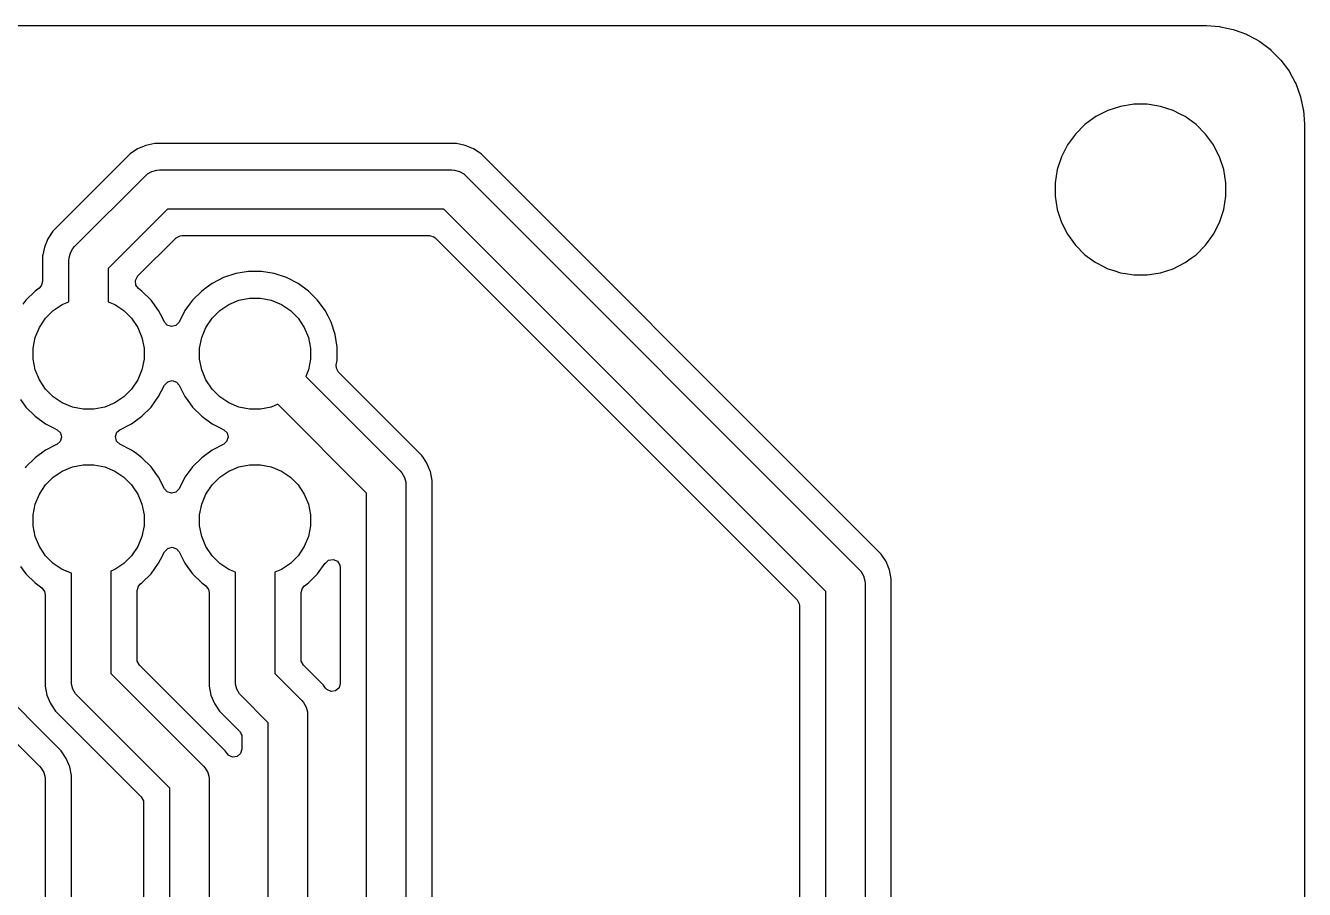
# Model space of a CAD drawing. Header units: millimetres. Extents: x 130.5 to 169.5, y -130 to -71.
# Drawn here: x 150 to 169.5, y -84.17 to -71 of the extents above; entities that cross this region are included whole.
import ezdxf

# ---------------------------------------------------------------- set-up
doc = ezdxf.new("R2010")
doc.units = ezdxf.units.MM
doc.layers.add('B.Cu', color=153, linetype='CONTINUOUS', true_color=0x4d7fc4)

msp = doc.modelspace()

# ---------------------------------------------------------------- linework, layer by layer
at = {"layer": 'B.Cu', "linetype": 'CONTINUOUS'}
for p, q in [((132.065892, -71.0005), (167.934108, -71.0005)), ((167.934108, -71.0005), (167.995572, -71.0005)), ((167.995572, -71.0005), (168.004418, -71.000816)), ((168.004418, -71.000816), (168.204561, -71.01513)), ((168.204561, -71.01513), (168.222063, -71.017647)), ((168.222063, -71.017647), (168.413795, -71.059355)), ((168.413795, -71.059355), (168.43076, -71.064336)), ((168.43076, -71.064336), (168.614611, -71.132909)), ((168.614611, -71.132909), (168.630694, -71.140253)), ((168.630694, -71.140253), (168.747495, -71.204032)), ((168.747495, -71.204032), (168.802908, -71.23429)), ((168.802908, -71.23429), (168.817791, -71.243855)), ((168.817791, -71.243855), (168.974864, -71.361438)), ((168.974864, -71.361438), (168.988235, -71.373024)), ((168.988235, -71.373024), (169.126975, -71.511764)), ((169.126975, -71.511764), (169.138561, -71.525135)), ((169.138561, -71.525135), (169.256144, -71.682208)), ((169.256144, -71.682208), (169.265709, -71.697091)), ((169.265709, -71.697091), (169.359743, -71.8693)), ((169.359743, -71.8693), (169.367093, -71.885394)), ((169.367093, -71.885394), (169.435661, -72.069234)), ((169.435661, -72.069234), (169.440645, -72.086209)), ((169.440645, -72.086209), (169.482351, -72.277931)), ((166.500776, -72.294781), (166.318386, -72.387715)), ((166.695465, -72.231522), (166.500776, -72.294781)), ((166.873329, -72.203351), (166.695465, -72.231522)), ((166.897648, -72.1995), (166.873329, -72.203351)), ((167.102352, -72.1995), (166.897648, -72.1995)), ((167.129995, -72.203878), (167.102352, -72.1995)), ((167.304534, -72.231522), (167.129995, -72.203878)), ((167.499223, -72.294781), (167.304534, -72.231522)), ((167.605137, -72.348748), (167.499223, -72.294781)), ((169.482351, -72.277931), (169.484869, -72.295442)), ((169.484869, -72.295442), (169.499184, -72.49558)), ((166.152786, -72.508028), (166.008028, -72.652786)), ((166.318386, -72.387715), (166.152786, -72.508028)), ((167.68161, -72.387713), (167.605137, -72.348748)), ((167.681612, -72.387714), (167.68161, -72.387713)), ((167.681613, -72.387715), (167.681612, -72.387714)), ((167.847213, -72.508028), (167.681613, -72.387715)), ((167.991971, -72.652786), (167.847213, -72.508028)), ((169.499184, -72.49558), (169.4995, -72.504427)), ((169.4995, -72.504427), (169.4995, -128.495572)), ((166.008028, -72.652786), (165.887715, -72.818386)), ((168.098563, -72.7995), (167.991971, -72.652786)), ((151.708192, -72.879222), (151.593454, -72.955887)), ((151.835667, -72.826421), (151.708192, -72.879222)), ((151.835677, -72.826418), (151.835667, -72.826421)), ((151.971004, -72.7995), (151.835677, -72.826418)), ((151.971006, -72.7995), (151.971004, -72.7995)), ((152.108994, -72.7995), (151.971006, -72.7995)), ((156.568993, -72.7995), (152.108994, -72.7995)), ((156.568994, -72.7995), (156.568993, -72.7995)), ((156.568996, -72.7995), (156.568994, -72.7995)), ((156.704322, -72.826418), (156.568996, -72.7995)), ((156.704332, -72.826421), (156.704322, -72.826418)), ((156.831807, -72.879222), (156.704332, -72.826421)), ((156.946545, -72.955887), (156.831807, -72.879222)), ((165.887715, -72.818386), (165.794781, -73.000776)), ((168.112287, -72.81839), (168.098563, -72.7995)), ((168.171503, -72.934607), (168.112287, -72.81839)), ((151.593454, -72.955887), (150.415887, -74.133454)), ((157.388306, -73.397648), (156.946545, -72.955887)), ((165.794781, -73.000776), (165.731522, -73.195465)), ((168.205218, -73.000776), (168.171503, -72.934607)), ((168.205218, -73.000778), (168.205218, -73.000776)), ((168.20522, -73.000781), (168.205218, -73.000778)), ((168.268477, -73.195466), (168.20522, -73.000781)), ((150.747868, -74.367868), (151.827868, -73.287868)), ((151.827868, -73.287868), (151.857372, -73.261994)), ((151.857372, -73.261994), (151.925195, -73.222836)), ((151.925195, -73.222836), (152.000842, -73.202567)), ((152.000842, -73.202567), (152.04, -73.2)), ((152.04, -73.2), (156.5, -73.2)), ((156.5, -73.2), (156.539158, -73.202567)), ((156.539158, -73.202567), (156.614805, -73.222836)), ((156.614805, -73.222836), (156.682628, -73.261994)), ((156.682628, -73.261994), (156.712132, -73.287868)), ((156.712132, -73.287868), (162.712132, -79.287868)), ((165.731522, -73.195465), (165.6995, -73.397648)), ((168.3005, -73.397648), (168.268477, -73.195466)), ((157.471115, -73.480457), (157.388306, -73.397648)), ((161.632811, -77.642155), (157.471115, -73.480457)), ((165.6995, -73.397648), (165.6995, -73.602351)), ((168.3005, -73.602352), (168.3005, -73.397648)), ((165.6995, -73.602351), (165.731522, -73.804534)), ((168.268477, -73.804534), (168.3005, -73.602352)), ((152.164264, -73.8), (151.26, -74.704264)), ((156.375736, -73.8), (152.164264, -73.8)), ((162.2, -79.624264), (156.375736, -73.8)), ((165.731522, -73.804534), (165.794781, -73.999223)), ((168.20522, -73.999219), (168.268477, -73.804534)), ((165.794781, -73.999223), (165.887715, -74.181613)), ((168.112287, -74.18161), (168.20522, -73.999219)), ((150.339222, -74.248192), (150.286421, -74.375667)), ((150.415887, -74.133454), (150.339222, -74.248192)), ((151.709174, -74.821482), (152.293838, -74.236819)), ((152.293838, -74.236819), (152.355161, -74.203334)), ((152.355161, -74.203334), (152.381519, -74.2005)), ((152.381519, -74.2005), (156.158481, -74.2005)), ((156.158481, -74.2005), (156.22552, -74.220185)), ((156.22552, -74.220185), (156.246162, -74.236819)), ((156.246162, -74.236819), (161.763181, -79.753837)), ((165.887715, -74.181613), (166.008028, -74.347213)), ((167.991971, -74.347213), (168.063915, -74.248189)), ((168.063915, -74.248189), (168.112287, -74.18161)), ((150.286418, -74.375679), (150.263288, -74.491963)), ((150.286421, -74.375667), (150.286418, -74.375679)), ((150.662567, -74.540842), (150.682836, -74.465195)), ((150.682836, -74.465195), (150.721994, -74.397372)), ((150.721994, -74.397372), (150.747868, -74.367868)), ((166.008028, -74.347213), (166.152786, -74.491971)), ((167.847219, -74.491966), (167.991966, -74.347219)), ((167.991966, -74.347219), (167.991968, -74.347215)), ((167.991968, -74.347215), (167.991971, -74.347213)), ((150.263288, -74.491963), (150.2595, -74.511006)), ((150.2595, -74.511006), (150.2595, -74.900058)), ((150.66, -74.58), (150.662567, -74.540842)), ((150.66, -75.208661), (150.66, -74.58)), ((166.152786, -74.491971), (166.307749, -74.604556)), ((166.307749, -74.604556), (166.31839, -74.612287)), ((166.31839, -74.612287), (166.434607, -74.671503)), ((166.434607, -74.671503), (166.500776, -74.705218)), ((167.499219, -74.70522), (167.68161, -74.612287)), ((167.68161, -74.612287), (167.77459, -74.544732)), ((167.77459, -74.544732), (167.847213, -74.491971)), ((167.847213, -74.491971), (167.847215, -74.491968)), ((167.847215, -74.491968), (167.847219, -74.491966)), ((151.26, -74.704264), (151.26, -75.208661)), ((151.675399, -74.884463), (151.708005, -74.822668)), ((151.708005, -74.822668), (151.709174, -74.821482)), ((153.01997, -74.841117), (152.844594, -74.930476)), ((153.207173, -74.78029), (153.01997, -74.841117)), ((153.401578, -74.7495), (153.207173, -74.78029)), ((153.401583, -74.7495), (153.401578, -74.7495)), ((153.598417, -74.7495), (153.401583, -74.7495)), ((153.598422, -74.7495), (153.598417, -74.7495)), ((153.792826, -74.78029), (153.598422, -74.7495)), ((153.980029, -74.841117), (153.792826, -74.78029)), ((154.155405, -74.930476), (153.980029, -74.841117)), ((166.500776, -74.705218), (166.500778, -74.705218)), ((166.500778, -74.705218), (166.500781, -74.70522)), ((166.500781, -74.70522), (166.592927, -74.73516)), ((166.592927, -74.73516), (166.695465, -74.768477)), ((166.695465, -74.768477), (166.770049, -74.78029)), ((166.770049, -74.78029), (166.897648, -74.8005)), ((166.897648, -74.8005), (166.897649, -74.8005)), ((166.897649, -74.8005), (167.102351, -74.8005)), ((167.102351, -74.8005), (167.102352, -74.8005)), ((167.102352, -74.8005), (167.304534, -74.768477)), ((167.304534, -74.768477), (167.499219, -74.70522)), ((150.145354, -75.046171), (150.006174, -75.185351)), ((150.208387, -75.000375), (150.145354, -75.046171)), ((150.239815, -74.967097), (150.208387, -75.000375)), ((150.2595, -74.900058), (150.239815, -74.967097)), ((151.681378, -74.954077), (151.675399, -74.884463)), ((151.724041, -75.009405), (151.681378, -74.954077)), ((151.774646, -75.046172), (151.724041, -75.009405)), ((151.913828, -75.185354), (151.774646, -75.046172)), ((152.685351, -75.046174), (152.546174, -75.185351)), ((152.685352, -75.046174), (152.685351, -75.046174)), ((152.685354, -75.046172), (152.685352, -75.046174)), ((152.753741, -74.996485), (152.685354, -75.046172)), ((152.844594, -74.930476), (152.753741, -74.996485)), ((154.314646, -75.046172), (154.155405, -74.930476)), ((154.453828, -75.185354), (154.314646, -75.046172)), ((150.006172, -75.185354), (149.960376, -75.248386)), ((150.006174, -75.185352), (150.006172, -75.185354)), ((150.006174, -75.185351), (150.006174, -75.185352)), ((150.420766, -75.342941), (150.559313, -75.250367)), ((150.559313, -75.250367), (150.66, -75.208661)), ((151.26, -75.208661), (151.360687, -75.250367)), ((151.360687, -75.250367), (151.499234, -75.342941)), ((152.029524, -75.344595), (151.913828, -75.185354)), ((152.500376, -75.248386), (152.430476, -75.344594)), ((152.546172, -75.185354), (152.500376, -75.248386)), ((152.546174, -75.185352), (152.546172, -75.185354)), ((152.546174, -75.185351), (152.546174, -75.185352)), ((152.960766, -75.342941), (153.099313, -75.250367)), ((153.099313, -75.250367), (153.253258, -75.186601)), ((153.253258, -75.186601), (153.416685, -75.154093)), ((153.416685, -75.154093), (153.583315, -75.154093)), ((153.583315, -75.154093), (153.746742, -75.186601)), ((153.746742, -75.186601), (153.900687, -75.250367)), ((153.900687, -75.250367), (154.039234, -75.342941)), ((154.569524, -75.344595), (154.453828, -75.185354)), ((150.210367, -75.599313), (150.302941, -75.460766)), ((150.302941, -75.460766), (150.420766, -75.342941)), ((151.499234, -75.342941), (151.617059, -75.460766)), ((151.617059, -75.460766), (151.709633, -75.599313)), ((152.086229, -75.455886), (152.029524, -75.344595)), ((152.119515, -75.521213), (152.086229, -75.455886)), ((152.430476, -75.344594), (152.340485, -75.521213)), ((152.750367, -75.599313), (152.842941, -75.460766)), ((152.842941, -75.460766), (152.960766, -75.342941)), ((154.039234, -75.342941), (154.157059, -75.460766)), ((154.157059, -75.460766), (154.249633, -75.599313)), ((154.611743, -75.427455), (154.569524, -75.344595)), ((154.658882, -75.51997), (154.611743, -75.427455)), ((150.146601, -75.753258), (150.210367, -75.599313)), ((151.709633, -75.599313), (151.773399, -75.753258)), ((152.158555, -75.566267), (152.119515, -75.521213)), ((152.22469, -75.588804), (152.158555, -75.566267)), ((152.292511, -75.572009), (152.22469, -75.588804)), ((152.340485, -75.521213), (152.292511, -75.572009)), ((152.686601, -75.753258), (152.750367, -75.599313)), ((154.249633, -75.599313), (154.313399, -75.753258)), ((154.719709, -75.707173), (154.658882, -75.51997)), ((150.114093, -75.916685), (150.146601, -75.753258)), ((151.773399, -75.753258), (151.805907, -75.916685)), ((152.654093, -75.916685), (152.686601, -75.753258)), ((154.313399, -75.753258), (154.345907, -75.916685)), ((154.7505, -75.901577), (154.719709, -75.707173)), ((150.114093, -76.083315), (150.114093, -75.916685)), ((151.805907, -75.916685), (151.805907, -76.083315)), ((152.654093, -76.083315), (152.654093, -75.916685)), ((154.345907, -75.916685), (154.345907, -76.083315)), ((154.7505, -75.901583), (154.7505, -75.901577)), ((154.7505, -76.098417), (154.7505, -75.901583)), ((150.146601, -76.246742), (150.114093, -76.083315)), ((151.805907, -76.083315), (151.773399, -76.246742)), ((152.686601, -76.246742), (152.654093, -76.083315)), ((154.345907, -76.083315), (154.313399, -76.246742)), ((154.738311, -76.175372), (154.7505, -76.098417)), ((154.739618, -76.221123), (154.738311, -76.175372)), ((154.773103, -76.282446), (154.739618, -76.221123)), ((150.210367, -76.400687), (150.146601, -76.246742)), ((150.302941, -76.539234), (150.210367, -76.400687)), ((151.709633, -76.400687), (151.617059, -76.539234)), ((151.773399, -76.246742), (151.709633, -76.400687)), ((152.119515, -76.478787), (152.167489, -76.42799)), ((152.167489, -76.42799), (152.23531, -76.411195)), ((152.23531, -76.411195), (152.301445, -76.433732)), ((152.301445, -76.433732), (152.340485, -76.478787)), ((152.750367, -76.400687), (152.686601, -76.246742)), ((152.842941, -76.539234), (152.750367, -76.400687)), ((154.313399, -76.246742), (154.271693, -76.347429)), ((154.271693, -76.347429), (155.712132, -77.787868)), ((156.044109, -77.553451), (154.773103, -76.282446)), ((150.420766, -76.657059), (150.302941, -76.539234)), ((151.617059, -76.539234), (151.499234, -76.657059)), ((152.029524, -76.655405), (152.118884, -76.480025)), ((152.118884, -76.480025), (152.119515, -76.478787)), ((152.340485, -76.478787), (152.430474, -76.655403)), ((152.960766, -76.657059), (152.842941, -76.539234)), ((149.92324, -76.7005), (150.006172, -76.814646)), ((150.006172, -76.814646), (150.145354, -76.953828)), ((150.559313, -76.749633), (150.420766, -76.657059)), ((150.713258, -76.813399), (150.559313, -76.749633)), ((150.876685, -76.845907), (150.713258, -76.813399)), ((151.206742, -76.813399), (151.043315, -76.845907)), ((151.360687, -76.749633), (151.206742, -76.813399)), ((151.499234, -76.657059), (151.360687, -76.749633)), ((151.774646, -76.953828), (151.913828, -76.814646)), ((151.913828, -76.814646), (152.029524, -76.655405)), ((152.430474, -76.655403), (152.46324, -76.7005)), ((152.46324, -76.7005), (152.546172, -76.814646)), ((152.546172, -76.814646), (152.685354, -76.953828)), ((153.099313, -76.749633), (152.960766, -76.657059)), ((153.253258, -76.813399), (153.099313, -76.749633)), ((153.416685, -76.845907), (153.253258, -76.813399)), ((153.746742, -76.813399), (153.583315, -76.845907)), ((153.847429, -76.771693), (153.746742, -76.813399)), ((155.2, -78.124264), (153.847429, -76.771693)), ((150.145354, -76.953828), (150.304595, -77.069524)), ((151.043315, -76.845907), (150.876685, -76.845907)), ((151.615405, -77.069524), (151.774646, -76.953828)), ((152.685354, -76.953828), (152.844595, -77.069524)), ((153.583315, -76.845907), (153.416685, -76.845907)), ((150.304595, -77.069524), (150.427992, -77.132397)), ((150.427992, -77.132397), (150.481213, -77.159515)), ((150.481213, -77.159515), (150.532009, -77.207489)), ((150.532009, -77.207489), (150.548804, -77.27531)), ((151.371195, -77.26469), (151.393732, -77.198555)), ((151.393732, -77.198555), (151.438787, -77.159515)), ((151.438787, -77.159515), (151.615403, -77.069525)), ((151.615402, -77.069525), (151.615405, -77.069524)), ((151.615403, -77.069525), (151.615402, -77.069525)), ((152.844595, -77.069524), (152.967992, -77.132397)), ((152.967992, -77.132397), (153.021213, -77.159515)), ((153.021213, -77.159515), (153.072009, -77.207489)), ((153.072009, -77.207489), (153.088804, -77.27531)), ((150.481213, -77.380485), (150.304594, -77.470476)), ((150.526267, -77.341445), (150.481213, -77.380485)), ((150.548804, -77.27531), (150.526267, -77.341445)), ((151.38799, -77.332511), (151.371195, -77.26469)), ((151.438787, -77.380485), (151.38799, -77.332511)), ((151.615403, -77.470474), (151.438787, -77.380485)), ((153.021213, -77.380485), (152.844594, -77.470476)), ((153.066267, -77.341445), (153.021213, -77.380485)), ((153.088804, -77.27531), (153.066267, -77.341445)), ((150.145351, -77.586174), (150.006174, -77.725351)), ((150.304594, -77.470476), (150.145351, -77.586174)), ((151.695025, -77.528324), (151.615403, -77.470474)), ((151.774646, -77.586172), (151.695025, -77.528324)), ((151.913828, -77.725354), (151.774646, -77.586172)), ((152.685351, -77.586174), (152.546174, -77.725351)), ((152.844594, -77.470476), (152.685351, -77.586174)), ((156.044115, -77.553458), (156.044109, -77.553451)), ((156.065973, -77.586171), (156.044115, -77.553458)), ((156.065973, -77.586172), (156.065973, -77.586171)), ((156.120775, -77.668189), (156.065973, -77.586172)), ((150.006172, -77.725354), (149.994317, -77.741671)), ((150.006174, -77.725352), (150.006172, -77.725354)), ((150.006174, -77.725351), (150.006174, -77.725352)), ((150.420766, -77.882941), (150.559313, -77.790367)), ((150.559313, -77.790367), (150.713258, -77.726601)), ((150.713258, -77.726601), (150.876685, -77.694093)), ((150.876685, -77.694093), (151.043315, -77.694093)), ((151.043315, -77.694093), (151.206742, -77.726601)), ((151.206742, -77.726601), (151.360687, -77.790367)), ((151.360687, -77.790367), (151.499234, -77.882941)), ((152.029523, -77.884594), (151.913828, -77.725354)), ((152.534317, -77.741671), (152.430476, -77.884594)), ((152.546172, -77.725354), (152.534317, -77.741671)), ((152.546174, -77.725352), (152.546172, -77.725354)), ((152.546174, -77.725351), (152.546174, -77.725352)), ((152.960766, -77.882941), (153.099313, -77.790367)), ((153.099313, -77.790367), (153.253258, -77.726601)), ((153.253258, -77.726601), (153.416685, -77.694093)), ((153.416685, -77.694093), (153.583315, -77.694093)), ((153.583315, -77.694093), (153.746742, -77.726601)), ((153.746742, -77.726601), (153.900687, -77.790367)), ((153.900687, -77.790367), (154.039234, -77.882941)), ((155.712132, -77.787868), (155.738006, -77.817372)), ((156.120776, -77.668191), (156.120775, -77.668189)), ((156.120778, -77.668195), (156.120776, -77.668191)), ((156.171361, -77.790314), (156.120778, -77.668195)), ((156.17358, -77.795672), (156.171361, -77.790314)), ((156.17358, -77.795676), (156.17358, -77.795672)), ((156.173581, -77.795677), (156.17358, -77.795676)), ((156.2005, -77.931004), (156.173581, -77.795677)), ((162.946542, -78.955886), (161.632811, -77.642155)), ((150.302941, -78.000766), (150.420766, -77.882941)), ((151.499234, -77.882941), (151.617059, -78.000766)), ((152.119515, -78.061213), (152.029523, -77.884594)), ((152.430476, -77.884594), (152.340485, -78.061213)), ((152.842941, -78.000766), (152.960766, -77.882941)), ((154.039234, -77.882941), (154.157059, -78.000766)), ((155.738006, -77.817372), (155.777164, -77.885195)), ((155.777164, -77.885195), (155.797433, -77.960842)), ((155.797433, -77.960842), (155.8, -78)), ((156.2005, -84.633745), (156.2005, -77.931004)), ((150.146601, -78.293258), (150.210367, -78.139313)), ((150.210367, -78.139313), (150.302941, -78.000766)), ((151.617059, -78.000766), (151.709633, -78.139313)), ((151.709633, -78.139313), (151.773399, -78.293258)), ((152.158555, -78.106267), (152.119515, -78.061213)), ((152.22469, -78.128804), (152.158555, -78.106267)), ((152.292511, -78.112009), (152.22469, -78.128804)), ((152.340485, -78.061213), (152.292511, -78.112009)), ((152.686601, -78.293258), (152.750367, -78.139313)), ((152.750367, -78.139313), (152.842941, -78.000766)), ((154.157059, -78.000766), (154.249633, -78.139313)), ((154.249633, -78.139313), (154.313399, -78.293258)), ((155.2, -88.249758), (155.2, -78.124264)), ((155.8, -78), (155.8, -88.125494)), ((150.114093, -78.456685), (150.146601, -78.293258)), ((151.773399, -78.293258), (151.805907, -78.456685)), ((152.654093, -78.456685), (152.686601, -78.293258)), ((154.313399, -78.293258), (154.345907, -78.456685)), ((150.114093, -78.623315), (150.114093, -78.456685)), ((151.805907, -78.456685), (151.805907, -78.623315)), ((152.654093, -78.623315), (152.654093, -78.456685)), ((154.345907, -78.456685), (154.345907, -78.623315)), ((150.146601, -78.786742), (150.114093, -78.623315)), ((151.805907, -78.623315), (151.773399, -78.786742)), ((152.686601, -78.786742), (152.654093, -78.623315)), ((154.345907, -78.623315), (154.313399, -78.786742)), ((150.210367, -78.940687), (150.146601, -78.786742)), ((150.302941, -79.079234), (150.210367, -78.940687)), ((151.709633, -78.940687), (151.617059, -79.079234)), ((151.773399, -78.786742), (151.709633, -78.940687)), ((152.119515, -79.018787), (152.167489, -78.96799)), ((152.167489, -78.96799), (152.23531, -78.951195)), ((152.23531, -78.951195), (152.301445, -78.973732)), ((152.750367, -78.940687), (152.686601, -78.786742)), ((152.842941, -79.079234), (152.750367, -78.940687)), ((154.249633, -78.940687), (154.157059, -79.079234)), ((154.313399, -78.786742), (154.249633, -78.940687)), ((162.996581, -79.005925), (162.946542, -78.955886)), ((150.420766, -79.197059), (150.302941, -79.079234)), ((151.617059, -79.079234), (151.499234, -79.197059)), ((152.029524, -79.195405), (152.05797, -79.139577)), ((152.05797, -79.139577), (152.119515, -79.018787)), ((152.301445, -78.973732), (152.340485, -79.018787)), ((152.340485, -79.018787), (152.430474, -79.195403)), ((152.960766, -79.197059), (152.842941, -79.079234)), ((154.157059, -79.079234), (154.039234, -79.197059)), ((154.573106, -79.191985), (154.621578, -79.148127)), ((154.621578, -79.148127), (154.690507, -79.1367)), ((154.690507, -79.1367), (154.754671, -79.164354)), ((154.754671, -79.164354), (154.793699, -79.222307)), ((163.044115, -79.053459), (162.996581, -79.005925)), ((163.120771, -79.168182), (163.044115, -79.053459)), ((149.925234, -79.243246), (150.006172, -79.354646)), ((150.006172, -79.354646), (150.145354, -79.493828)), ((150.559313, -79.289633), (150.420766, -79.197059)), ((150.7, -79.347907), (150.559313, -79.289633)), ((150.7, -81), (150.7, -79.347907)), ((151.360687, -79.289633), (151.3, -79.31477)), ((151.3, -79.31477), (151.3, -80.875736)), ((151.499234, -79.197059), (151.360687, -79.289633)), ((151.774646, -79.493828), (151.913828, -79.354646)), ((151.913828, -79.354646), (152.029524, -79.195405)), ((152.430474, -79.195403), (152.465234, -79.243246)), ((152.465234, -79.243246), (152.546172, -79.354646)), ((152.546172, -79.354646), (152.685354, -79.493828)), ((153.099313, -79.289633), (152.960766, -79.197059)), ((153.2, -79.331338), (153.099313, -79.289633)), ((153.2, -81), (153.2, -79.331338)), ((153.900687, -79.289633), (153.8, -79.331338)), ((153.8, -79.331338), (153.8, -80.875736)), ((154.039234, -79.197059), (153.900687, -79.289633)), ((154.314646, -79.493828), (154.453828, -79.354646)), ((154.453828, -79.354646), (154.569524, -79.195405)), ((154.569524, -79.195405), (154.569528, -79.195395)), ((154.569528, -79.195395), (154.569769, -79.195005)), ((154.569769, -79.195005), (154.569901, -79.194884)), ((154.569901, -79.194884), (154.572388, -79.191463)), ((154.572388, -79.191463), (154.573106, -79.191985)), ((154.793699, -79.222307), (154.7995, -79.259789)), ((154.7995, -79.259789), (154.7995, -81.026895)), ((162.712132, -79.287868), (162.738006, -79.317372)), ((162.738006, -79.317372), (162.777164, -79.385195)), ((163.120778, -79.168195), (163.120771, -79.168182)), ((163.158717, -79.259789), (163.120778, -79.168195)), ((163.17358, -79.295672), (163.158717, -79.259789)), ((163.17358, -79.295676), (163.17358, -79.295672)), ((163.173581, -79.295677), (163.17358, -79.295676)), ((163.2005, -79.431004), (163.173581, -79.295677)), ((150.145354, -79.493828), (150.248386, -79.568685)), ((151.7005, -79.610879), (151.720185, -79.54384)), ((151.720185, -79.54384), (151.751615, -79.51056)), ((151.751615, -79.51056), (151.774646, -79.493828)), ((152.685354, -79.493828), (152.748388, -79.539624)), ((152.748388, -79.539624), (152.791051, -79.594951)), ((154.220185, -79.572901), (154.251609, -79.539626)), ((154.251609, -79.539626), (154.314646, -79.493828)), ((162.777164, -79.385195), (162.797433, -79.460842)), ((162.797433, -79.460842), (162.8, -79.5)), ((162.8, -79.5), (162.8, -111)), ((163.2005, -79.431007), (163.2005, -79.431004)), ((163.2005, -85.881947), (163.2005, -79.431007)), ((150.248386, -79.568685), (150.291051, -79.624015)), ((150.291051, -79.624015), (150.2995, -79.669003)), ((150.2995, -79.669003), (150.2995, -80.931006)), ((151.7005, -80.658481), (151.7005, -79.610879)), ((152.791051, -79.594951), (152.7995, -79.63994)), ((152.7995, -79.63994), (152.7995, -80.931006)), ((154.2005, -79.63994), (154.220185, -79.572901)), ((154.2005, -80.65848), (154.2005, -79.63994)), ((162.2, -110.875736), (162.2, -79.624264)), ((161.763181, -79.753837), (161.796666, -79.81516)), ((161.796666, -79.81516), (161.7995, -79.841518)), ((161.7995, -79.841518), (161.7995, -91.026896)), ((151.703334, -80.684839), (151.7005, -80.658481)), ((151.736818, -80.746161), (151.703334, -80.684839)), ((154.203334, -80.684838), (154.2005, -80.65848)), ((154.236819, -80.746161), (154.203334, -80.684838)), ((148.8, -80.875736), (150.212132, -82.287868)), ((150.446542, -81.955886), (149.236818, -80.746161)), ((151.3, -80.875736), (152.712132, -82.287868)), ((152.946542, -81.955886), (151.736818, -80.746161)), ((153.8, -80.875736), (154.212132, -81.287868)), ((154.544111, -81.053453), (154.236819, -80.746161)), ((150.2995, -81.068996), (150.299499, -81.068996)), ((150.299499, -81.068996), (150.326418, -81.204322)), ((150.2995, -80.931006), (150.2995, -81.068994)), ((150.2995, -81.068994), (150.2995, -81.068996)), ((150.702567, -81.039158), (150.7, -81)), ((150.722836, -81.114805), (150.702567, -81.039158)), ((150.761994, -81.182628), (150.722836, -81.114805)), ((152.7995, -81.068996), (152.799499, -81.068996)), ((152.799499, -81.068996), (152.826418, -81.204322)), ((152.7995, -80.931006), (152.7995, -81.068994)), ((152.7995, -81.068994), (152.7995, -81.068996)), ((153.202567, -81.039158), (153.2, -81)), ((153.222836, -81.114805), (153.202567, -81.039158)), ((153.261994, -81.182628), (153.222836, -81.114805)), ((154.544114, -81.053457), (154.544111, -81.053453)), ((154.572398, -81.095786), (154.544114, -81.053457)), ((154.594297, -81.120608), (154.572398, -81.095786)), ((154.779815, -81.093934), (154.727011, -81.139689)), ((154.7995, -81.026895), (154.779815, -81.093934)), ((150.326418, -81.204322), (150.326421, -81.204332)), ((150.326421, -81.204332), (150.379222, -81.331807)), ((150.787868, -81.212132), (150.761994, -81.182628)), ((152.2, -82.624264), (150.787868, -81.212132)), ((152.826418, -81.204322), (152.826421, -81.204332)), ((152.826421, -81.204332), (152.879222, -81.331807)), ((153.287868, -81.212132), (153.261994, -81.182628)), ((153.7, -81.624264), (153.287868, -81.212132)), ((154.212132, -81.287868), (154.238006, -81.317372)), ((154.657853, -81.149633), (154.594297, -81.120608)), ((154.727011, -81.139689), (154.657853, -81.149633)), ((150.379222, -81.331807), (150.455887, -81.446545)), ((150.455887, -81.446545), (150.455888, -81.446546)), ((150.455888, -81.446546), (151.763181, -82.753837)), ((152.879222, -81.331807), (152.955887, -81.446545)), ((152.955887, -81.446545), (152.955888, -81.446546)), ((152.955888, -81.446546), (153.263181, -81.753838)), ((154.238006, -81.317372), (154.277164, -81.385195)), ((154.277164, -81.385195), (154.297433, -81.460842)), ((154.297433, -81.460842), (154.3, -81.5)), ((154.3, -81.5), (154.3, -90.375736)), ((153.7, -90.5), (153.7, -81.624264)), ((153.263181, -81.753838), (153.268338, -81.763283)), ((153.268338, -81.763283), (153.276773, -81.769967)), ((153.276773, -81.769967), (153.284791, -81.793413)), ((153.284791, -81.793413), (153.296666, -81.815161)), ((153.296666, -81.815161), (153.295898, -81.825894)), ((153.295898, -81.825894), (153.299381, -81.836078)), ((153.299381, -81.836078), (153.2995, -81.841519)), ((153.2995, -81.841519), (153.2995, -82.026896)), ((150.517552, -82.026896), (150.446542, -81.955886)), ((150.544115, -82.053459), (150.517552, -82.026896)), ((150.620771, -82.168182), (150.544115, -82.053459)), ((153.017552, -82.026896), (152.946542, -81.955886)), ((153.044115, -82.053459), (153.017552, -82.026896)), ((153.072398, -82.095787), (153.044115, -82.053459)), ((153.2995, -82.026896), (153.279815, -82.093935)), ((150.620778, -82.168195), (150.620771, -82.168182)), ((150.654662, -82.25), (150.620778, -82.168195)), ((150.67358, -82.295672), (150.654662, -82.25)), ((153.094297, -82.120609), (153.072398, -82.095787)), ((153.157853, -82.149634), (153.094297, -82.120609)), ((153.227011, -82.13969), (153.157853, -82.149634)), ((153.279815, -82.093935), (153.227011, -82.13969)), ((150.212132, -82.287868), (150.238006, -82.317372)), ((150.238006, -82.317372), (150.277164, -82.385195)), ((150.277164, -82.385195), (150.297433, -82.460842)), ((150.297433, -82.460842), (150.3, -82.5)), ((150.67358, -82.295676), (150.67358, -82.295672)), ((150.673581, -82.295677), (150.67358, -82.295676)), ((150.7005, -82.431004), (150.673581, -82.295677)), ((150.7005, -82.431007), (150.7005, -82.431004)), ((150.7005, -94.422941), (150.7005, -82.431007)), ((152.712132, -82.287868), (152.738006, -82.317372)), ((152.738006, -82.317372), (152.777164, -82.385195)), ((152.777164, -82.385195), (152.797433, -82.460842)), ((152.797433, -82.460842), (152.8, -82.5)), ((150.3, -82.5), (150.3, -94.353948)), ((152.2, -94.313948), (152.2, -82.624264)), ((152.8, -82.5), (152.8, -94.313948)), ((151.763181, -82.753837), (151.796666, -82.81516)), ((151.796666, -82.81516), (151.7995, -82.841518)), ((151.7995, -82.841518), (151.7995, -94.382941))]:
    msp.add_line(p, q, dxfattribs=at)

doc.saveas('drawing.dxf')
